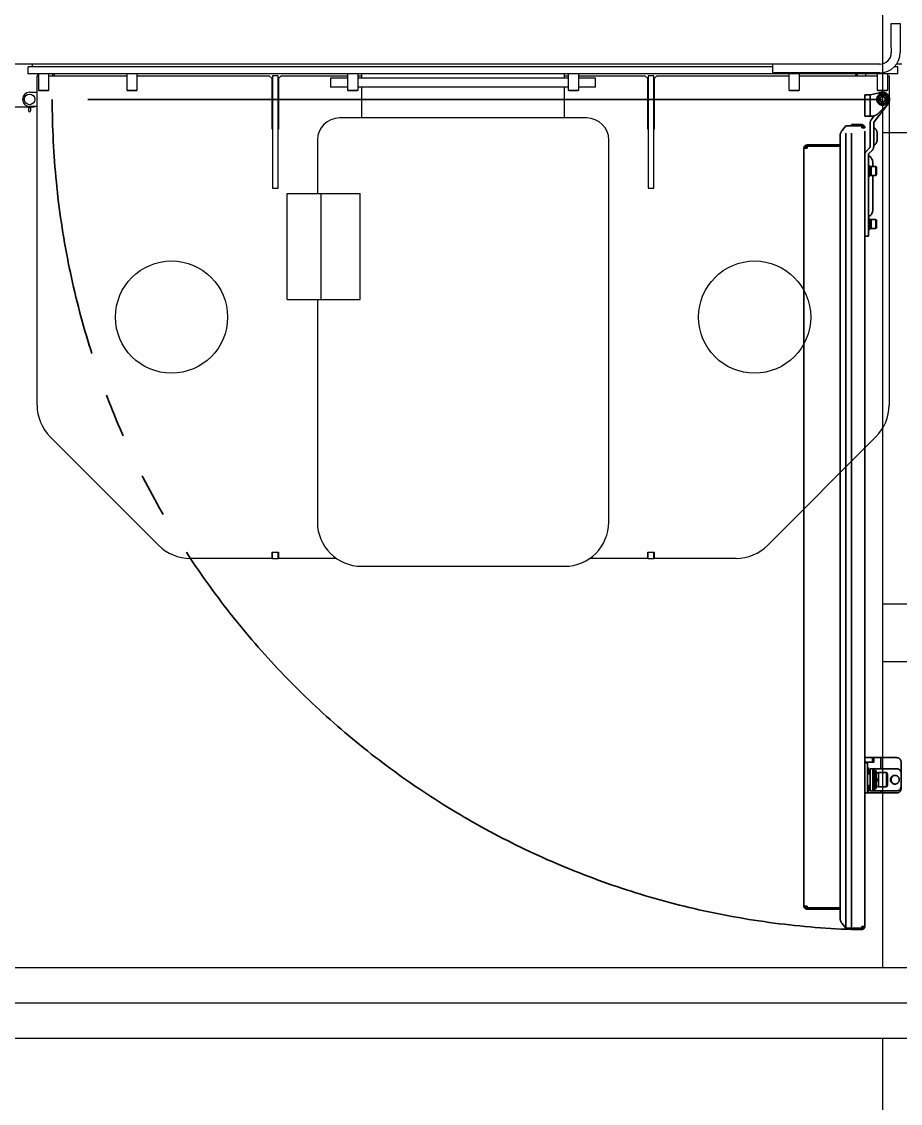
# Model space of a CAD drawing. Extents: x -681219 to -550379, y -242630 to -158199.
# Drawn here: x -579963 to -578968, y -226643 to -225419 of the extents above; entities that cross this region are included whole.
import ezdxf

# ---------------------------------------------------------------- set-up
doc = ezdxf.new("R2010")
doc.units = 0
doc.header["$LTSCALE"] = 1000
doc.linetypes.add('C2', pattern=[17, 14, -1, 1, -1])
doc.linetypes.add('P2', pattern=[23, 18, -1, 1, -1, 1, -1])
for name, color, linetype in [('11050200012', 7, 'CONTINUOUS'), ('19031000044', 7, 'CONTINUOUS'), ('20010300038', 7, 'CONTINUOUS'), ('C__USERS_YSV001_', 7, 'CONTINUOUS'), ('DOTE_油脂（黄）', 7, 'CONTINUOUS'), ('GZDH011002251', 7, 'CONTINUOUS'), ('GZDH011003031', 7, 'CONTINUOUS'), ('GZDH011027001', 7, 'CONTINUOUS'), ('GZDH011027022', 7, 'CONTINUOUS'), ('GZDH011032001', 7, 'CONTINUOUS'), ('PIPE-油脂（绿）', 3, 'CONTINUOUS'), ('PIPE-油脂（黄）', 2, 'CONTINUOUS'), ('PIPE-给水', 3, 'CONTINUOUS'), ('SDZB011042941', 7, 'CONTINUOUS'), ('中心线', 4, 'C2')]:
    doc.layers.add(name, color=color, linetype=linetype)
doc.layers.add('双点划线', color=2, linetype='P2', lineweight=35)

# ---------------------------------------------------------------- blocks, each defined once
blk = doc.blocks.new('侧门')
at = {"layer": '双点划线', "ltscale": 0.05}
for p, q in [((0, 0), (0, 940.3)), ((55.1, 89), (913.1, 89)), ((55.1, 85.5), (55.1, 89)), ((913.1, 85.5), (913.1, 89)), ((51.6, 85.5), (53.1, 85.5)), ((51.6, 48), (51.6, 85.5)), ((55.1, 85.5), (53.1, 85.5)), ((53.1, 85.5), (53.1, 48)), ((53.1, 48), (53.1, 85.5)), ((915.1, 85.5), (913.1, 85.5)), ((916.6, 85.5), (915.1, 85.5)), ((915.1, 85.5), (915.1, 48)), ((915.1, 48), (915.1, 85.5)), ((916.6, 85.5), (916.6, 48)), ((53.1, 61.5), (53.1, 61.5)), ((915.1, 61.5), (915.1, 61.5)), ((35.3, 45.7), (30.1, 41.5)), ((938.1, 41.5), (30.1, 41.5)), ((30.1, 41.5), (30.1, 26)), ((926.6, 48), (41.6, 48)), ((932.9, 45.7), (938.1, 41.5)), ((938.1, 41.5), (938.1, 26)), ((28.6, 35), (30.1, 35)), ((28.6, 23.5), (28.6, 35)), ((30.1, 35), (30.1, 23.5)), ((938.1, 35), (30.1, 35)), ((30.1, 23.5), (30.1, 26)), ((938.1, 23.5), (938.1, 35)), ((939.6, 35), (938.1, 35)), ((938.1, 26), (938.1, 23.5)), ((939.6, 35), (939.6, 23.5)), ((-5, 14), (-7.8, 1.8)), ((-5, 20), (-2, 20)), ((-5, 14), (-5, 20)), ((-2, 14), (-5, 14)), ((16, 20), (-2, 20)), ((16, 14), (-2, 14)), ((16, 20), (19, 20)), ((19, 14), (16, 14)), ((23, 12.7), (18.6, 9.3)), ((19, 20), (19, 14)), ((19, 12.1), (19, 14)), ((53.5, 14), (26.7, 14)), ((28.6, 23.5), (30.1, 23.5)), ((30.1, 23.5), (32.1, 23.5)), ((32.1, 23.5), (32.1, 20)), ((936.1, 20), (32.1, 20)), ((58.6, 18.2), (54.9, 14.6)), ((61.4, 15.4), (57.8, 11.8)), ((113.7, 16), (62.8, 16)), ((75.1, 16), (75.1, 14.4)), ((75.1, 14.4), (87.1, 14.4)), ((76.1, 12.8), (86.1, 12.8)), ((76.1, 12.8), (76.1, 7.4)), ((76.4, 14.4), (76.4, 12.8)), ((79.7, 12.8), (81.3, 14.4)), ((82.5, 14.4), (80.9, 12.8)), ((85.7, 12.8), (85.7, 14.4)), ((86.1, 7.4), (86.1, 12.8)), ((87.1, 14.4), (87.1, 16)), ((116.2, 16), (113.7, 16)), ((116.2, 16), (149.5, 16)), ((135.1, 16), (135.1, 14.4)), ((135.1, 14.4), (147.1, 14.4)), ((136.1, 12.8), (146.1, 12.8)), ((136.1, 12.8), (136.1, 7.4)), ((136.4, 14.4), (136.4, 12.8)), ((139.7, 12.8), (141.3, 14.4)), ((142.5, 14.4), (140.9, 12.8)), ((145.7, 12.8), (145.7, 14.4)), ((146.1, 7.4), (146.1, 12.8)), ((147.1, 14.4), (147.1, 16)), ((155, 16), (149.5, 16)), ((155, 20), (155, 16)), ((745.1, 16.6), (745.1, 20)), ((745.1, 11.3), (745.1, 16.6)), ((750.1, 16.6), (750.1, 20)), ((750.1, 17), (751.1, 17)), ((750.1, 16.6), (750.1, 11.3)), ((751.1, 20), (751.1, 17)), ((751.1, 17), (756.1, 17)), ((756.1, 17), (780.1, 17)), ((757.3, 17), (756.5, 16.2)), ((763.6, 16.2), (756.5, 16.2)), ((756.5, 16.2), (756.5, 16)), ((763.6, 16), (756.5, 16)), ((757.6, 11), (757.6, 14)), ((757.6, 14), (762.6, 14)), ((777.6, 14), (762.6, 14)), ((763.6, 17), (763.6, 14)), ((776.6, 14), (776.6, 17)), ((783.7, 16.2), (776.6, 16.2)), ((783.7, 16), (776.6, 16)), ((777.6, 14), (782.6, 14)), ((780.1, 17), (785.1, 17)), ((782.6, 14), (782.6, 11)), ((783.7, 16.2), (782.9, 17)), ((783.7, 16), (783.7, 16.2)), ((785.1, 17), (785.1, 20)), ((785.1, 17), (785.1, 13.2)), ((785.1, 13.2), (785.1, 5.8)), ((936.1, 23.5), (936.1, 20)), ((936.1, 23.5), (938.1, 23.5)), ((939.6, 23.5), (938.1, 23.5)), ((-1.7, 3), (-3.5, 0)), ((-3.5, 0), (-1.7, -3)), ((1.7, 3), (-1.7, 3)), ((3.5, 0), (1.7, 3)), ((1.7, -3), (3.5, 0)), ((25.5, 9.6), (4.9, -6.3)), ((5.7, -5.6), (16.2, 5.1)), ((53.5, 10), (26.7, 10)), ((38.8, 6), (45.3, 6)), ((71.7, 11), (76.1, 11)), ((76.1, 7.4), (86.1, 7.4)), ((76.1, 7.4), (77.1, 6.8)), ((77.1, 6.8), (85.1, 6.8)), ((85.1, 6.8), (86.1, 7.4)), ((86.1, 11), (125, 11)), ((136.1, 7.4), (146.1, 7.4)), ((136.1, 7.4), (137.1, 6.8)), ((137.1, 6.8), (145.1, 6.8)), ((145.1, 6.8), (146.1, 7.4)), ((750.1, 11.3), (745.1, 11.3)), ((745.1, 11.3), (745.1, 9.8)), ((745.1, 9.8), (745.1, 5.8)), ((750.1, 9.8), (745.1, 9.8)), ((745.1, 5.8), (745.1, 2)), ((757.6, 2), (745.1, 2)), ((745.1, 2), (745.1, -4.8)), ((750.1, 11.3), (750.1, 9.8)), ((757.6, 11), (757.6, 7.2)), ((762.6, 11), (757.6, 11)), ((757.6, 7.2), (757.6, -16)), ((758.6, 11), (758.6, 9)), ((781.6, 9), (758.6, 9)), ((760.1, 9), (760.1, 7)), ((780.1, 7), (760.1, 7)), ((778.1, 4.4), (762.1, 4.4)), ((762.1, 4.4), (762.1, -4.6)), ((762.4, 7), (762.4, 4.4)), ((777.6, 11), (762.6, 11)), ((767.9, 4.4), (770.5, 7)), ((772.3, 7), (769.7, 4.4)), ((782.6, 11), (777.6, 11)), ((777.8, 4.4), (777.8, 7)), ((778.1, -4.6), (778.1, 4.4)), ((780.1, 7), (780.1, 9)), ((781.6, 9), (781.6, 11)), ((782.6, 11), (782.6, 7.2)), ((782.6, 7.2), (782.6, -16)), ((785.1, 2), (782.6, 2)), ((785.1, 5.8), (785.1, 2)), ((785.1, 2), (785.1, -4.8)), ((-1.7, -3), (1.7, -3)), ((745.1, -16), (745.1, -4.8)), ((778.1, -4.6), (762.1, -4.6)), ((762.1, -4.6), (763.8, -5.6)), ((776.4, -5.6), (763.8, -5.6)), ((776.4, -5.6), (778.1, -4.6)), ((785.1, -4.8), (785.1, -16)), ((762.6, -21), (750.1, -21)), ((777.6, -21), (762.6, -21)), ((780.1, -21), (777.6, -21))]:
    blk.add_line(p, q, dxfattribs=at)
for centre, radius in [((0, 0), 6.5), ((0, 0), 5.11), ((770.1, -14), 5)]:
    blk.add_circle(centre, radius, dxfattribs=at)
for centre, radius, start, end in [((0, 0), 940.3, 2.1333, 90), ((55.1, 85.5), 3.5, 90, 180), ((55.1, 85.5), 2, 90, 180), ((913.1, 85.5), 3.5, 0, 90), ((913.1, 85.5), 2, 0, 90), ((41.6, 38), 10, 90, 129.3659), ((926.6, 38), 10, 50.6341, 90), ((33.1, 26), 3, 180, 182.0923), ((935.1, 26), 3, 357.9077, 0), ((26.7, 8), 6, 90, 127.7269), ((32.1, 23.5), 3.5, 180, 270), ((32.1, 23.5), 2, 180, 270), ((33.1, 26), 3, 236.4427, 250.5288), ((53.5, 16), 2, 270, 315), ((62.8, 14), 6, 90, 135), ((62.8, 14), 2, 90, 135), ((63.3, 15.5), 0.5, 28.2737, 90), ((71.7, 20), 9, 208.2737, 270), ((125, 20), 9, 270, 331.7263), ((133.3, 15.5), 0.5, 90, 151.7263), ((935.1, 26), 3, 289.4712, 303.5573), ((936.1, 23.5), 2, 270, 0), ((936.1, 23.5), 3.5, 270, 0), ((0, 0), 8, 167.0968, 315.6673), ((9, 12.1), 10, 315.6673, 0), ((26.7, 8), 2, 90, 127.7269), ((31, 9.5), 0.5, 35.3765, 90), ((38.8, 15), 9, 215.3765, 270), ((45.3, 15), 9, 270, 324.6235), ((53, 9.5), 0.5, 90, 144.6235), ((53.5, 16), 6, 270, 315), ((770.1, -14.8), 5, 4.5886, 175.4114), ((750.1, -16), 5, 180, 270), ((762.6, -16), 5, 180, 270), ((777.6, -16), 5, 270, 0), ((780.1, -16), 5, 270, 0)]:
    blk.add_arc(centre, radius, start, end, dxfattribs=at)
blk = doc.blocks.new('fushitu')
at = {"layer": '11050200012', "color": 7, "linetype": 'Continuous'}
for p, q in [((-981, -1861), (-981, -1879.4)), ((-969, -1879.4), (-969, -1861)), ((-881, -1861), (-881, -1879.4)), ((-869, -1879.4), (-869, -1861)), ((-631, -1861), (-631, -1879.4)), ((-619, -1879.4), (-619, -1861)), ((-381, -1861), (-381, -1879.4)), ((-369, -1879.4), (-369, -1861)), ((-131, -1861), (-131, -1879.4)), ((-119, -1879.4), (-119, -1861)), ((-31, -1861), (-31, -1879.4)), ((-19, -1879.4), (-19, -1861)), ((-981, -1879.4), (-969, -1879.4)), ((-981, -1879.4), (-980.4, -1880)), ((-980.4, -1880), (-969.6, -1880)), ((-969.6, -1880), (-969, -1879.4)), ((-881, -1879.4), (-869, -1879.4)), ((-881, -1879.4), (-880.4, -1880)), ((-880.4, -1880), (-869.6, -1880)), ((-869.6, -1880), (-869, -1879.4)), ((-631, -1879.4), (-619, -1879.4)), ((-631, -1879.4), (-630.4, -1880)), ((-630.4, -1880), (-619.6, -1880)), ((-619.6, -1880), (-619, -1879.4)), ((-381, -1879.4), (-369, -1879.4)), ((-381, -1879.4), (-380.4, -1880)), ((-380.4, -1880), (-369.6, -1880)), ((-369.6, -1880), (-369, -1879.4)), ((-131, -1879.4), (-119, -1879.4)), ((-131, -1879.4), (-130.4, -1880)), ((-130.4, -1880), (-119.6, -1880)), ((-119.6, -1880), (-119, -1879.4)), ((-31, -1879.4), (-19, -1879.4)), ((-31, -1879.4), (-30.4, -1880)), ((-30.4, -1880), (-19.6, -1880)), ((-19.6, -1880), (-19, -1879.4))]:
    blk.add_line(p, q, dxfattribs=at)
at = {"layer": '19031000044', "color": 7, "linetype": 'Continuous'}
blk.add_line((-17.5, -1886.9), (-17.2, -1888.2), dxfattribs=at)
blk.add_arc((-25, -1890), 8, 339.6359, 12.9032, dxfattribs=at)
at = {"layer": '20010300038', "color": 7, "linetype": 'Continuous'}
for p, q in [((-149.5, -1853), (-992.5, -1853)), ((-992.5, -1861), (-992.5, -1853)), ((-7.5, -1861), (-992.5, -1861)), ((-615, -1861), (-615, -1866)), ((-385, -1866), (-385, -1861)), ((-7.5, -1853), (-11.5, -1853)), ((-7.5, -1861), (-7.5, -1853)), ((-982.5, -1863.4), (-981, -1863.4)), ((-982.5, -2236), (-982.5, -1863.4)), ((-969, -1863.4), (-881, -1863.4)), ((-869, -1863.4), (-719.5, -1863.4)), ((-719.5, -1863.4), (-716.3, -1866.5)), ((-716.3, -1923.7), (-716.3, -1866.5)), ((-709.6, -1863.4), (-715.9, -1863.4)), ((-715.9, -1863.4), (-715.9, -1920.5)), ((-709.6, -1920.5), (-709.6, -1863.4)), ((-709.2, -1866.5), (-706, -1863.4)), ((-709.2, -1866.5), (-709.2, -1923.7)), ((-706, -1863.4), (-631, -1863.4)), ((-631, -1866), (-650, -1866)), ((-650, -1866), (-650, -1876)), ((-619, -1863.4), (-615, -1863.4)), ((-381, -1866), (-619, -1866)), ((-385, -1863.4), (-381, -1863.4)), ((-369, -1863.4), (-294, -1863.4)), ((-350, -1866), (-369, -1866)), ((-350, -1876), (-350, -1866)), ((-294, -1863.4), (-290.8, -1866.5)), ((-290.8, -1923.7), (-290.8, -1866.5)), ((-290.5, -1863.4), (-290.5, -1920.5)), ((-284.1, -1863.4), (-290.5, -1863.4)), ((-284.1, -1920.5), (-284.1, -1863.4)), ((-283.7, -1866.5), (-280.5, -1863.4)), ((-283.7, -1866.5), (-283.7, -1923.7)), ((-280.5, -1863.4), (-131, -1863.4)), ((-119, -1863.4), (-31, -1863.4)), ((-19, -1863.4), (-17.5, -1863.4)), ((-17.5, -1863.4), (-17.5, -2236)), ((-631, -1876), (-650, -1876)), ((-381, -1876), (-619, -1876)), ((-615, -1876), (-615, -1911)), ((-385, -1911), (-385, -1876)), ((-350, -1876), (-369, -1876)), ((-715.9, -1920.5), (-715.9, -1990.4)), ((-709.6, -1990.4), (-709.6, -1920.5)), ((-360, -1911), (-640, -1911)), ((-290.5, -1920.5), (-290.5, -1990.4)), ((-284.1, -1990.4), (-284.1, -1920.5)), ((-715.9, -1923.7), (-716.3, -1923.7)), ((-709.2, -1923.7), (-709.6, -1923.7)), ((-290.5, -1923.7), (-290.8, -1923.7)), ((-283.7, -1923.7), (-284.1, -1923.7)), ((-665, -1936), (-665, -1996.5)), ((-335, -2368.5), (-335, -1936)), ((-715.9, -1990.4), (-709.6, -1990.4)), ((-290.5, -1990.4), (-284.1, -1990.4)), ((-699.2, -2116.5), (-699.2, -1996.5)), ((-699.2, -1996.5), (-660.8, -1996.5)), ((-660.8, -2116.5), (-660.8, -1996.5)), ((-660.8, -1996.5), (-616.4, -1996.5)), ((-616.4, -2116.5), (-616.4, -1996.5)), ((-699.2, -2116.5), (-660.8, -2116.5)), ((-665, -2116.5), (-665, -2368.5)), ((-660.8, -2116.5), (-616.4, -2116.5)), ((-845, -2394.6), (-967.6, -2271.9)), ((-32.4, -2271.9), (-155, -2394.6)), ((-716.3, -2409.5), (-809.1, -2409.5)), ((-716.3, -2409.5), (-716.3, -2402.7)), ((-716.3, -2402.7), (-709.2, -2402.7)), ((-715.9, -2409.5), (-715.9, -2402.7)), ((-715.9, -2409.5), (-709.6, -2409.5)), ((-709.6, -2409.5), (-709.6, -2402.7)), ((-709.2, -2402.7), (-709.2, -2409.5)), ((-643.7, -2409.5), (-709.2, -2409.5)), ((-290.8, -2409.5), (-356.3, -2409.5)), ((-290.8, -2409.5), (-290.8, -2402.7)), ((-290.8, -2402.7), (-283.7, -2402.7)), ((-290.5, -2409.5), (-290.5, -2402.7)), ((-290.5, -2409.5), (-284.1, -2409.5)), ((-284.1, -2409.5), (-284.1, -2402.7)), ((-283.7, -2402.7), (-283.7, -2409.5)), ((-190.9, -2409.5), (-283.7, -2409.5)), ((-615, -2418.5), (-385, -2418.5))]:
    blk.add_line(p, q, dxfattribs=at)
for centre in [(-830.2, -2136.4), (-169.8, -2136.4)]:
    blk.add_circle(centre, 63.5, dxfattribs=at)
for centre, radius, start, end in [((-640, -1936), 25, 90, 180), ((-360, -1936), 25, 0, 90), ((-931.7, -2236), 50.8, 180, 225), ((-68.3, -2236), 50.8, 315, 0), ((-615, -2368.5), 50, 180, 270), ((-385, -2368.5), 50, 270, 0), ((-809.1, -2358.7), 50.8, 225, 270), ((-190.9, -2358.7), 50.8, 270, 315)]:
    blk.add_arc(centre, radius, start, end, dxfattribs=at)
at = {"layer": 'C__USERS_YSV001_', "color": 7, "linetype": 'Continuous'}
for p, q in [((-139, -1850), (-1861, -1850)), ((-3, -1850), (-9, -1850)), ((-991, -1882), (-982.5, -1882)), ((-992.1, -1899.9), (-992.1, -1898.5)), ((-992.1, -1899.9), (-992.1, -1900)), ((-992.1, -1900), (-992.1, -1903)), ((-982.5, -1898), (-991, -1898)), ((-989.9, -1898.5), (-989.9, -1899.9)), ((-989.9, -1900), (-989.9, -1903))]:
    blk.add_line(p, q, dxfattribs=at)
blk.add_circle((-991, -1890), 6, dxfattribs=at)
for centre, radius, start, end in [((-991, -1890), 8, 90, 270), ((-991, -1903), 1.1, 180, 0)]:
    blk.add_arc(centre, radius, start, end, dxfattribs=at)
for points, knots in [([(-992.1, -1899.9), (-992.1, -1899.7), (-992, -1899.5), (-991.6, -1899.2), (-991.3, -1899.1), (-990.7, -1899.1), (-990.4, -1899.2), (-990, -1899.5), (-989.9, -1899.7), (-989.9, -1899.9)], [0, 0, 0, 0, 0.25, 0.25, 0.5, 0.5, 0.75, 0.75, 1, 1, 1, 1]), ([(-989.9, -1900), (-989.9, -1900), (-989.9, -1900), (-989.9, -1899.9), (-989.9, -1899.9), (-989.9, -1899.9)], [0, 0, 0, 0, 0.5, 0.5, 1, 1, 1, 1])]:
    blk.add_open_spline(points, degree=3, knots=knots, dxfattribs=at)
at = {"layer": 'GZDH011002251', "color": 7, "linetype": 'Continuous'}
blk.add_line((-987.5, -1853), (-987.5, -1850), dxfattribs=at)
at = {"layer": 'GZDH011003031', "color": 7, "linetype": 'Continuous'}
for p, q in [((-15, -1804), (-5, -1804)), ((-15, -1805.8), (-15, -1804)), ((-15, -1827.2), (-15, -1805.8)), ((-5, -1804), (-5, -1805.8)), ((-5, -1805.8), (-5, -1827.2)), ((-15, -1831.5), (-15, -1827.2)), ((-15, -1831.5), (-15, -1837)), ((-5, -1827.2), (-5, -1831.5)), ((-5, -1831.5), (-5, -1837)), ((-149.5, -1850), (-149.5, -1860)), ((-149.5, -1860), (-147.8, -1860)), ((-96.8, -1860), (-147.8, -1860)), ((-96.8, -1850), (-139, -1850)), ((-75.6, -1850), (-96.8, -1850)), ((-75.6, -1860), (-96.8, -1860)), ((-28, -1850), (-75.6, -1850)), ((-28, -1860), (-75.6, -1860))]:
    blk.add_line(p, q, dxfattribs=at)
for radius in [23, 13]:
    blk.add_arc((-28, -1837), radius, 270, 0, dxfattribs=at)
at = {"layer": 'GZDH011027001', "color": 7, "linetype": 'Continuous'}
for p, q in [((-982, -1861), (-982, -1863.4)), ((-1013, -1898.5), (-987, -1898.5))]:
    blk.add_line(p, q, dxfattribs=at)
blk.add_arc((-987, -1893.5), 5, 270, 295.8419, dxfattribs=at)
at = {"layer": 'GZDH011027022', "color": 7, "linetype": 'Continuous'}
for p, q in [((-964.6, -1863.4), (-964.6, -1861)), ((-963.1, -1861), (-963.1, -1863.4)), ((-55.1, -1863.4), (-55.1, -1861)), ((-53.6, -1861), (-53.6, -1863.4)), ((-715.9, -1870), (-716.3, -1870)), ((-709.2, -1870), (-709.6, -1870)), ((-290.5, -1870), (-290.8, -1870)), ((-283.7, -1870), (-284.1, -1870))]:
    blk.add_line(p, q, dxfattribs=at)
at = {"layer": 'GZDH011032001', "color": 7, "linetype": 'Continuous'}
for p, q in [((-963.1, -1861), (-963.1, -1863.4)), ((-55.1, -1861), (-55.1, -1863.4))]:
    blk.add_line(p, q, dxfattribs=at)
at = {"layer": 'SDZB011042941', "color": 7, "linetype": 'Continuous'}
blk.add_line((-44, -1863.4), (-44, -1861), dxfattribs=at)

msp = doc.modelspace()

# ---------------------------------------------------------------- linework, layer by layer
at = {"layer": 'DOTE_油脂（黄）', "color": 1}
msp.add_line((-574655.8902, -226529.545), (-580019.9113, -226529.545), dxfattribs=at)
at = {"layer": 'PIPE-油脂（绿）', "color": 3}
for p, q in [((-578987.7508, -225388.6983), (-578987.7508, -225544.6983)), ((-578987.7508, -225544.6983), (-578987.7508, -226078.1446))]:
    msp.add_line(p, q, dxfattribs=at)
at = {"layer": 'PIPE-油脂（绿）'}
msp.add_line((-578922.7508, -225544.6983), (-578987.7508, -225544.6983), dxfattribs=at)
at = {"layer": 'PIPE-油脂（黄）', "color": 1}
for p, q in [((-574655.8902, -226489.545), (-580019.9113, -226489.545)), ((-574655.8902, -226569.545), (-580019.9113, -226569.545))]:
    msp.add_line(p, q, dxfattribs=at)
at = {"layer": 'PIPE-给水'}
for p, q in [((-578922.7508, -226078.1446, 500), (-578987.7508, -226078.1446, 500)), ((-578987.7508, -226078.1446, 500), (-578987.7508, -226143.1446, 500)), ((-578987.7508, -226143.1446, 500), (-578922.7508, -226143.1446, 500)), ((-578987.7508, -226143.1446), (-578987.7508, -226489.545)), ((-578987.7508, -226569.545), (-578987.7508, -229917.1771))]:
    msp.add_line(p, q, dxfattribs=at)

# ---------------------------------------------------------------- block references
at = {"layer": '中心线'}
msp.add_blockref('fushitu', (-578962.82, -223616.6983), dxfattribs=at)
at = {"layer": '双点划线', "xscale": -1, "rotation": 90}
msp.add_blockref('侧门', (-578987.82, -225506.6983), dxfattribs=at)

doc.saveas('drawing.dxf')
